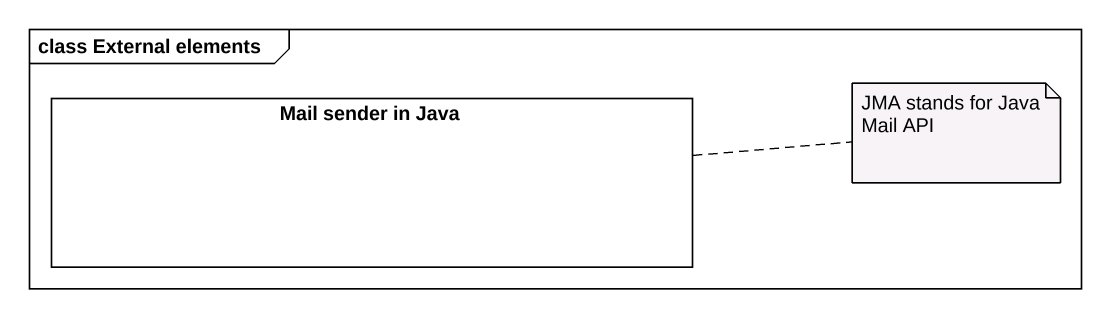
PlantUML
@startuml
mainframe class External elements
rectangle "Mail sender in Java" as Mail_sender_in_Java
note right of Mail_sender_in_Java : JMA stands for Java Mail API
@enduml
